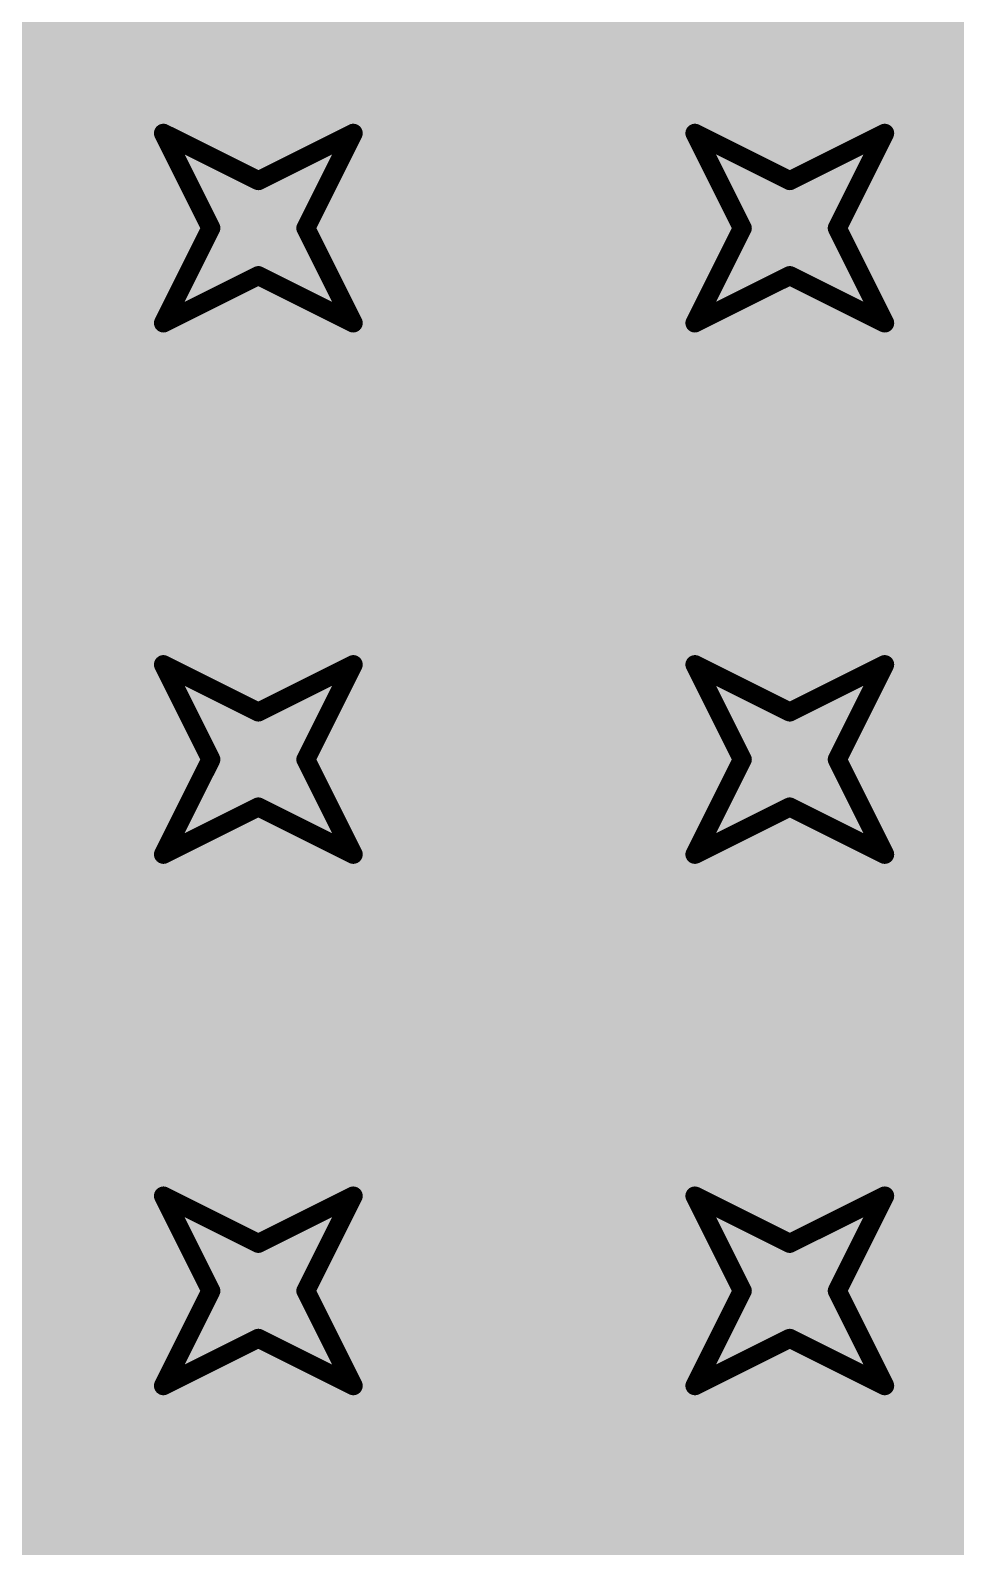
# Model space of a CAD drawing. Header units: inches. Extents: x 22 to 371, y 55 to 284.
# Drawn here: x 70.822 to 73.298, y 73.606 to 77.665 of the extents above; entities that cross this region are included whole.
import ezdxf

# ---------------------------------------------------------------- set-up
doc = ezdxf.new("R2010")
doc.units = ezdxf.units.IN
for name, color, linetype in [('Bottom Layer', 5, 'Continuous'), ('Bottom Solder', 6, 'Continuous'), ('Drill Drawing', 1, 'Continuous'), ('Layer 1', 16, 'Continuous'), ('Layer 2', 76, 'Continuous'), ('Top Layer', 1, 'Continuous'), ('Top Solder', 216, 'Continuous'), ('Via Holes', 16, 'Continuous')]:
    doc.layers.add(name, color=color, linetype=linetype)

msp = doc.modelspace()

# ---------------------------------------------------------------- hatches: boundary and pattern name
at = {"layer": 'Bottom Layer'}
h = msp.add_hatch(color=5, dxfattribs=at)
h.paths.add_polyline_path([(148.2344, 68.4022), (141.5542, 68.4022), (138.811, 65.659), (36.449, 65.659), (36.449, 96.393), (56.4896, 96.393), (59.7916, 99.695), (70.2898, 99.695), (70.347, 99.6568), (70.6586, 99.5277), (70.9893, 99.4619), (71.3265, 99.4619), (71.6572, 99.5277), (71.9688, 99.6568), (72.026, 99.695), (148.2344, 99.695)])
h.paths.add_polyline_path([(81.2023, 98.6207), (79.6525, 98.6207), (79.6525, 98.0781), (79.6209, 98.0018), (79.6209, 97.7814), (79.6525, 97.7051), (79.6525, 97.185), (81.2023, 97.185)], flags=0)
h.paths.add_polyline_path([(90.043, 98.1202), (87.8078, 98.1202), (87.8078, 95.758), (90.043, 95.758)], flags=0)
h.paths.add_polyline_path([(52.9372, 95.4022), (52.7168, 95.4022), (52.5132, 95.3179), (52.3574, 95.162), (52.273, 94.9584), (52.273, 94.738), (52.3574, 94.5344), (52.5132, 94.3785), (52.7168, 94.2942), (52.9372, 94.2942), (53.1408, 94.3785), (53.2967, 94.5344), (53.381, 94.738), (53.381, 94.9584), (53.2967, 95.162), (53.1408, 95.3179)], flags=0)
h.paths.add_polyline_path([(98.1964, 95.3564), (91.3263, 95.3564), (91.3263, 93.9207), (98.1964, 93.9207)], flags=0)
h.paths.add_polyline_path([(116.332, 94.2848), (105.6894, 94.2848), (105.6894, 92.7354), (116.332, 92.7354)], flags=0)
h.paths.add_polyline_path([(71.3265, 95.5656), (70.9893, 95.5656), (70.6586, 95.4998), (70.347, 95.3708), (70.0667, 95.1834), (69.8282, 94.945), (69.6409, 94.6646), (69.5118, 94.3531), (69.446, 94.0224), (69.446, 93.6852), (69.5118, 93.3544), (69.6409, 93.0429), (69.8282, 92.7625), (70.0667, 92.5241), (70.347, 92.3367), (70.6586, 92.2077), (70.9893, 92.1419), (71.3265, 92.1419), (71.6572, 92.2077), (71.9688, 92.3367), (72.2491, 92.5241), (72.4876, 92.7625), (72.6749, 93.0429), (72.804, 93.3544), (72.8698, 93.6852), (72.8698, 94.0224), (72.804, 94.3531), (72.6749, 94.6646), (72.4876, 94.945), (72.2491, 95.1834), (71.9688, 95.3708), (71.6572, 95.4998)], flags=0)
h.paths.add_polyline_path([(132.8791, 93.0471), (126.4412, 93.0471), (126.4412, 91.4871), (126.4412, 91.0336), (121.6914, 91.0336), (121.6914, 89.4842), (129.286, 89.4842), (130.0288, 90.227), (131.2889, 91.4871), (132.8791, 91.4871)], flags=0)
h.paths.add_polyline_path([(61.6064, 88.9281), (60.0566, 88.9281), (60.0566, 87.4924), (61.6064, 87.4924)], flags=0)
h.paths.add_polyline_path([(53.707, 88.7401), (52.1572, 88.7401), (52.1572, 87.3044), (53.707, 87.3044)], flags=0)
h.paths.add_polyline_path([(50.7606, 86.053), (49.2108, 86.053), (49.2108, 84.6173), (50.7606, 84.6173)], flags=0)
h.paths.add_polyline_path([(116.332, 85.7504), (105.6894, 85.7504), (105.6894, 84.201), (116.332, 84.201)], flags=0)
h.paths.add_polyline_path([(64.948, 83.3992), (63.3982, 83.3992), (63.3982, 81.9635), (64.948, 81.9635)], flags=0)
h.paths.add_polyline_path([(60.2348, 83.3992), (58.685, 83.3992), (58.685, 81.9635), (60.2348, 81.9635)], flags=0)
h.paths.add_polyline_path([(98.933, 82.6008), (91.4146, 82.6008), (91.4146, 81.0514), (98.933, 81.0514)], flags=0)
h.paths.add_polyline_path([(117.3764, 82.55), (105.002, 82.55), (105.002, 81.0006), (117.3764, 81.0006)], flags=0)
h.paths.add_polyline_path([(63.232, 81.3164), (61.6822, 81.3164), (61.6822, 80.0023), (61.6822, 79.8807), (61.6822, 79.6777), (61.6822, 78.3636), (63.232, 78.3636), (63.232, 79.6777), (63.232, 79.7993), (63.232, 80.0023)], flags=0)
h.paths.add_polyline_path([(60.2348, 81.3164), (58.685, 81.3164), (58.685, 80.0023), (58.685, 79.8807), (58.685, 79.6777), (58.685, 78.3636), (60.2348, 78.3636), (60.2348, 79.6777), (60.2348, 79.7993), (60.2348, 80.0023)], flags=0)
h.paths.add_polyline_path([(45.4914, 82.5754), (39.1922, 82.5754), (39.1922, 78.232), (45.4914, 78.232)], flags=0)
h.paths.add_polyline_path([(73.9902, 82.0674), (67.9704, 82.0674), (67.9704, 77.724), (73.9902, 77.724)], flags=0)
h.paths.add_polyline_path([(60.2348, 77.7165), (58.685, 77.7165), (58.685, 76.2808), (60.2348, 76.2808)], flags=0)
h.paths.add_polyline_path([(63.3982, 77.7165), (63.232, 77.7165), (63.1952, 77.7165), (61.6822, 77.7165), (61.6822, 76.2808), (63.1952, 76.2808), (63.232, 76.2808), (63.3982, 76.2808), (63.435, 76.2808), (64.948, 76.2808), (64.948, 77.7165), (63.435, 77.7165)], flags=0)
h.paths.add_polyline_path([(81.636, 77.3463), (80.0862, 77.3463), (80.0862, 75.9106), (81.636, 75.9106)], flags=0)
h.paths.add_polyline_path([(77.0132, 77.3463), (75.4634, 77.3463), (75.4634, 75.9106), (77.0132, 75.9106)], flags=0)
h.paths.add_polyline_path([(51.5116, 77.3463), (49.9618, 77.3463), (49.9618, 75.9106), (51.5116, 75.9106)], flags=0)
h.paths.add_polyline_path([(47.9048, 77.3463), (46.355, 77.3463), (46.355, 75.9106), (47.9048, 75.9106)], flags=0)
h.paths.add_polyline_path([(94.5388, 77.8764), (92.6846, 77.8764), (92.6846, 75.9968), (90.9828, 75.9968), (90.9828, 74.0918), (94.5388, 74.0918)], flags=0)
h.paths.add_polyline_path([(81.636, 74.8463), (80.0862, 74.8463), (80.0862, 73.4106), (81.636, 73.4106)], flags=0)
h.paths.add_polyline_path([(77.0132, 74.8463), (75.4634, 74.8463), (75.4634, 73.4106), (77.0132, 73.4106)], flags=0)
h.paths.add_polyline_path([(51.5116, 74.8463), (49.9618, 74.8463), (49.9618, 73.4106), (51.5116, 73.4106)], flags=0)
h.paths.add_polyline_path([(47.9048, 74.8463), (46.355, 74.8463), (46.355, 73.4106), (47.9048, 73.4106)], flags=0)
h.paths.add_polyline_path([(97.5614, 77.8764), (95.7072, 77.8764), (95.7072, 73.0504), (100.4824, 73.0504), (100.4824, 74.549), (97.5614, 74.549)], flags=0)
h.paths.add_polyline_path([(145.4874, 72.6111), (143.9376, 72.6111), (143.9376, 71.1754), (145.4874, 71.1754)], flags=0)
h.paths.add_polyline_path([(81.636, 72.3463), (80.0862, 72.3463), (80.0862, 70.9106), (81.636, 70.9106)], flags=0)
h.paths.add_polyline_path([(77.0132, 72.3463), (75.4634, 72.3463), (75.4634, 70.9106), (77.0132, 70.9106)], flags=0)
h.paths.add_polyline_path([(51.5116, 72.3463), (49.9618, 72.3463), (49.9618, 70.9106), (51.5116, 70.9106)], flags=0)
h.paths.add_polyline_path([(47.9048, 72.3463), (46.355, 72.3463), (46.355, 70.9106), (47.9048, 70.9106)], flags=0)
h = msp.add_hatch(color=5, dxfattribs=at)
edge = h.paths.add_edge_path()
edge.add_arc((71.4319, 77.1358), 0.3, 0, 360)
h = msp.add_hatch(color=5, dxfattribs=at)
edge = h.paths.add_edge_path()
edge.add_arc((72.8543, 77.1358), 0.3, 0, 360)
h = msp.add_hatch(color=5, dxfattribs=at)
edge = h.paths.add_edge_path()
edge.add_arc((71.4319, 75.7134), 0.3, 0, 360)
h = msp.add_hatch(color=5, dxfattribs=at)
edge = h.paths.add_edge_path()
edge.add_arc((72.8543, 75.7134), 0.3, 0, 360)
h = msp.add_hatch(color=5, dxfattribs=at)
edge = h.paths.add_edge_path()
edge.add_arc((71.4319, 74.291), 0.3, 0, 360)
h = msp.add_hatch(color=5, dxfattribs=at)
edge = h.paths.add_edge_path()
edge.add_arc((72.8543, 74.291), 0.3, 0, 360)
at = {"layer": 'Bottom Solder'}
h = msp.add_hatch(color=6, dxfattribs=at)
edge = h.paths.add_edge_path()
edge.add_arc((71.4319, 77.1358), 0.4016, 0, 360)
h = msp.add_hatch(color=6, dxfattribs=at)
edge = h.paths.add_edge_path()
edge.add_arc((72.8543, 77.1358), 0.4016, 0, 360)
h = msp.add_hatch(color=6, dxfattribs=at)
edge = h.paths.add_edge_path()
edge.add_arc((71.4319, 75.7134), 0.4016, 0, 360)
h = msp.add_hatch(color=6, dxfattribs=at)
edge = h.paths.add_edge_path()
edge.add_arc((72.8543, 75.7134), 0.4016, 0, 360)
h = msp.add_hatch(color=6, dxfattribs=at)
edge = h.paths.add_edge_path()
edge.add_arc((71.4319, 74.291), 0.4016, 0, 360)
h = msp.add_hatch(color=6, dxfattribs=at)
edge = h.paths.add_edge_path()
edge.add_arc((72.8543, 74.291), 0.4016, 0, 360)
at = {"layer": 'Layer 1'}
h = msp.add_hatch(color=16, dxfattribs=at)
edge = h.paths.add_edge_path()
edge.add_arc((71.4319, 77.1358), 0.3, 0, 360)
h = msp.add_hatch(color=16, dxfattribs=at)
edge = h.paths.add_edge_path()
edge.add_arc((72.8543, 77.1358), 0.3, 0, 360)
h = msp.add_hatch(color=16, dxfattribs=at)
edge = h.paths.add_edge_path()
edge.add_arc((71.4319, 75.7134), 0.3, 0, 360)
h = msp.add_hatch(color=16, dxfattribs=at)
edge = h.paths.add_edge_path()
edge.add_arc((72.8543, 75.7134), 0.3, 0, 360)
h = msp.add_hatch(color=16, dxfattribs=at)
edge = h.paths.add_edge_path()
edge.add_arc((71.4319, 74.291), 0.3, 0, 360)
h = msp.add_hatch(color=16, dxfattribs=at)
edge = h.paths.add_edge_path()
edge.add_arc((72.8543, 74.291), 0.3, 0, 360)
at = {"layer": 'Layer 2'}
h = msp.add_hatch(color=76, dxfattribs=at)
edge = h.paths.add_edge_path()
edge.add_arc((71.4319, 77.1358), 0.3, 0, 360)
h = msp.add_hatch(color=76, dxfattribs=at)
edge = h.paths.add_edge_path()
edge.add_arc((72.8543, 77.1358), 0.3, 0, 360)
h = msp.add_hatch(color=76, dxfattribs=at)
edge = h.paths.add_edge_path()
edge.add_arc((71.4319, 75.7134), 0.3, 0, 360)
h = msp.add_hatch(color=76, dxfattribs=at)
edge = h.paths.add_edge_path()
edge.add_arc((72.8543, 75.7134), 0.3, 0, 360)
h = msp.add_hatch(color=76, dxfattribs=at)
edge = h.paths.add_edge_path()
edge.add_arc((71.4319, 74.291), 0.3, 0, 360)
h = msp.add_hatch(color=76, dxfattribs=at)
edge = h.paths.add_edge_path()
edge.add_arc((72.8543, 74.291), 0.3, 0, 360)
at = {"layer": 'Top Layer'}
for points in [[(68.2442, 74.407), (74.7522, 74.407), (74.7522, 77.597), (68.2442, 77.597)], [(70.8914, 73.7362), (74.7522, 73.7362), (74.7522, 77.597), (70.8914, 77.597)]]:
    msp.add_hatch(color=1, dxfattribs=at).paths.add_polyline_path(points)
h = msp.add_hatch(color=1, dxfattribs=at)
edge = h.paths.add_edge_path()
edge.add_arc((71.4319, 77.1358), 0.3, 0, 360)
h = msp.add_hatch(color=1, dxfattribs=at)
edge = h.paths.add_edge_path()
edge.add_arc((72.8543, 77.1358), 0.3, 0, 360)
h = msp.add_hatch(color=1, dxfattribs=at)
edge = h.paths.add_edge_path()
edge.add_arc((71.4319, 75.7134), 0.3, 0, 360)
h = msp.add_hatch(color=1, dxfattribs=at)
edge = h.paths.add_edge_path()
edge.add_arc((72.8543, 75.7134), 0.3, 0, 360)
h = msp.add_hatch(color=1, dxfattribs=at)
edge = h.paths.add_edge_path()
edge.add_arc((71.4319, 74.291), 0.3, 0, 360)
h = msp.add_hatch(color=1, dxfattribs=at)
edge = h.paths.add_edge_path()
edge.add_arc((72.8543, 74.291), 0.3, 0, 360)
at = {"layer": 'Top Solder'}
h = msp.add_hatch(color=216, dxfattribs=at)
edge = h.paths.add_edge_path()
edge.add_arc((71.4319, 77.1358), 0.4016, 0, 360)
h = msp.add_hatch(color=216, dxfattribs=at)
edge = h.paths.add_edge_path()
edge.add_arc((72.8543, 77.1358), 0.4016, 0, 360)
h = msp.add_hatch(color=216, dxfattribs=at)
edge = h.paths.add_edge_path()
edge.add_arc((71.4319, 75.7134), 0.4016, 0, 360)
h = msp.add_hatch(color=216, dxfattribs=at)
edge = h.paths.add_edge_path()
edge.add_arc((72.8543, 75.7134), 0.4016, 0, 360)
h = msp.add_hatch(color=216, dxfattribs=at)
edge = h.paths.add_edge_path()
edge.add_arc((71.4319, 74.291), 0.4016, 0, 360)
h = msp.add_hatch(color=216, dxfattribs=at)
edge = h.paths.add_edge_path()
edge.add_arc((72.8543, 74.291), 0.4016, 0, 360)
at = {"layer": 'Via Holes'}
h = msp.add_hatch(color=7, dxfattribs=at)
edge = h.paths.add_edge_path()
edge.add_arc((71.4319, 77.1358), 0.15, 0, 360)
h = msp.add_hatch(color=7, dxfattribs=at)
edge = h.paths.add_edge_path()
edge.add_arc((72.8543, 77.1358), 0.15, 0, 360)
h = msp.add_hatch(color=7, dxfattribs=at)
edge = h.paths.add_edge_path()
edge.add_arc((71.4319, 75.7134), 0.15, 0, 360)
h = msp.add_hatch(color=7, dxfattribs=at)
edge = h.paths.add_edge_path()
edge.add_arc((72.8543, 75.7134), 0.15, 0, 360)
h = msp.add_hatch(color=7, dxfattribs=at)
edge = h.paths.add_edge_path()
edge.add_arc((71.4319, 74.291), 0.15, 0, 360)
h = msp.add_hatch(color=7, dxfattribs=at)
edge = h.paths.add_edge_path()
edge.add_arc((72.8543, 74.291), 0.15, 0, 360)

# ---------------------------------------------------------------- linework, layer by layer
at = {"layer": 'Drill Drawing'}
for points in [[(71.1779, 77.3898, 0.0508, 0.0508, 0), (71.4319, 77.2628, 0.0508, 0.0508, 0)], [(71.1779, 77.3898, 0.0508, 0.0508, 0), (71.3049, 77.1358, 0.0508, 0.0508, 0)], [(71.4319, 77.2628, 0.0508, 0.0508, 0), (71.6859, 77.3898, 0.0508, 0.0508, 0)], [(71.5589, 77.1358, 0.0508, 0.0508, 0), (71.6859, 77.3898, 0.0508, 0.0508, 0)], [(72.6003, 77.3898, 0.0508, 0.0508, 0), (72.8543, 77.2628, 0.0508, 0.0508, 0)], [(72.6003, 77.3898, 0.0508, 0.0508, 0), (72.7273, 77.1358, 0.0508, 0.0508, 0)], [(72.8543, 77.2628, 0.0508, 0.0508, 0), (73.1083, 77.3898, 0.0508, 0.0508, 0)], [(72.9813, 77.1358, 0.0508, 0.0508, 0), (73.1083, 77.3898, 0.0508, 0.0508, 0)], [(71.1779, 76.8818, 0.0508, 0.0508, 0), (71.3049, 77.1358, 0.0508, 0.0508, 0)], [(71.5589, 77.1358, 0.0508, 0.0508, 0), (71.6859, 76.8818, 0.0508, 0.0508, 0)], [(72.6003, 76.8818, 0.0508, 0.0508, 0), (72.7273, 77.1358, 0.0508, 0.0508, 0)], [(72.9813, 77.1358, 0.0508, 0.0508, 0), (73.1083, 76.8818, 0.0508, 0.0508, 0)], [(71.1779, 76.8818, 0.0508, 0.0508, 0), (71.4319, 77.0088, 0.0508, 0.0508, 0)], [(71.4319, 77.0088, 0.0508, 0.0508, 0), (71.6859, 76.8818, 0.0508, 0.0508, 0)], [(72.6003, 76.8818, 0.0508, 0.0508, 0), (72.8543, 77.0088, 0.0508, 0.0508, 0)], [(72.8543, 77.0088, 0.0508, 0.0508, 0), (73.1083, 76.8818, 0.0508, 0.0508, 0)], [(71.1779, 75.9674, 0.0508, 0.0508, 0), (71.4319, 75.8404, 0.0508, 0.0508, 0)], [(71.1779, 75.9674, 0.0508, 0.0508, 0), (71.3049, 75.7134, 0.0508, 0.0508, 0)], [(71.4319, 75.8404, 0.0508, 0.0508, 0), (71.6859, 75.9674, 0.0508, 0.0508, 0)], [(71.5589, 75.7134, 0.0508, 0.0508, 0), (71.6859, 75.9674, 0.0508, 0.0508, 0)], [(72.6003, 75.9674, 0.0508, 0.0508, 0), (72.8543, 75.8404, 0.0508, 0.0508, 0)], [(72.6003, 75.9674, 0.0508, 0.0508, 0), (72.7273, 75.7134, 0.0508, 0.0508, 0)], [(72.8543, 75.8404, 0.0508, 0.0508, 0), (73.1083, 75.9674, 0.0508, 0.0508, 0)], [(72.9813, 75.7134, 0.0508, 0.0508, 0), (73.1083, 75.9674, 0.0508, 0.0508, 0)], [(71.1779, 75.4594, 0.0508, 0.0508, 0), (71.3049, 75.7134, 0.0508, 0.0508, 0)], [(71.5589, 75.7134, 0.0508, 0.0508, 0), (71.6859, 75.4594, 0.0508, 0.0508, 0)], [(72.6003, 75.4594, 0.0508, 0.0508, 0), (72.7273, 75.7134, 0.0508, 0.0508, 0)], [(72.9813, 75.7134, 0.0508, 0.0508, 0), (73.1083, 75.4594, 0.0508, 0.0508, 0)], [(71.1779, 75.4594, 0.0508, 0.0508, 0), (71.4319, 75.5864, 0.0508, 0.0508, 0)], [(71.4319, 75.5864, 0.0508, 0.0508, 0), (71.6859, 75.4594, 0.0508, 0.0508, 0)], [(72.6003, 75.4594, 0.0508, 0.0508, 0), (72.8543, 75.5864, 0.0508, 0.0508, 0)], [(72.8543, 75.5864, 0.0508, 0.0508, 0), (73.1083, 75.4594, 0.0508, 0.0508, 0)], [(71.1779, 74.545, 0.0508, 0.0508, 0), (71.4319, 74.418, 0.0508, 0.0508, 0)], [(71.1779, 74.545, 0.0508, 0.0508, 0), (71.3049, 74.291, 0.0508, 0.0508, 0)], [(71.4319, 74.418, 0.0508, 0.0508, 0), (71.6859, 74.545, 0.0508, 0.0508, 0)], [(71.5589, 74.291, 0.0508, 0.0508, 0), (71.6859, 74.545, 0.0508, 0.0508, 0)], [(72.6003, 74.545, 0.0508, 0.0508, 0), (72.8543, 74.418, 0.0508, 0.0508, 0)], [(72.6003, 74.545, 0.0508, 0.0508, 0), (72.7273, 74.291, 0.0508, 0.0508, 0)], [(72.8543, 74.418, 0.0508, 0.0508, 0), (73.1083, 74.545, 0.0508, 0.0508, 0)], [(72.9813, 74.291, 0.0508, 0.0508, 0), (73.1083, 74.545, 0.0508, 0.0508, 0)], [(71.1779, 74.037, 0.0508, 0.0508, 0), (71.3049, 74.291, 0.0508, 0.0508, 0)], [(71.5589, 74.291, 0.0508, 0.0508, 0), (71.6859, 74.037, 0.0508, 0.0508, 0)], [(72.6003, 74.037, 0.0508, 0.0508, 0), (72.7273, 74.291, 0.0508, 0.0508, 0)], [(72.9813, 74.291, 0.0508, 0.0508, 0), (73.1083, 74.037, 0.0508, 0.0508, 0)], [(71.1779, 74.037, 0.0508, 0.0508, 0), (71.4319, 74.164, 0.0508, 0.0508, 0)], [(71.4319, 74.164, 0.0508, 0.0508, 0), (71.6859, 74.037, 0.0508, 0.0508, 0)], [(72.6003, 74.037, 0.0508, 0.0508, 0), (72.8543, 74.164, 0.0508, 0.0508, 0)], [(72.8543, 74.164, 0.0508, 0.0508, 0), (73.1083, 74.037, 0.0508, 0.0508, 0)]]:
    msp.add_lwpolyline(points, format="xyseb", dxfattribs=at)
for points in [[(71.1652, 77.3898, 0.0254, 0.0254, 1), (71.1906, 77.3898, 0.0254, 0.0254, 1)], [(71.1652, 77.3898, 0.0254, 0.0254, 1), (71.1906, 77.3898, 0.0254, 0.0254, 1)], [(71.6732, 77.3898, 0.0254, 0.0254, 1), (71.6986, 77.3898, 0.0254, 0.0254, 1)], [(71.6732, 77.3898, 0.0254, 0.0254, 1), (71.6986, 77.3898, 0.0254, 0.0254, 1)], [(72.5876, 77.3898, 0.0254, 0.0254, 1), (72.613, 77.3898, 0.0254, 0.0254, 1)], [(72.5876, 77.3898, 0.0254, 0.0254, 1), (72.613, 77.3898, 0.0254, 0.0254, 1)], [(73.0956, 77.3898, 0.0254, 0.0254, 1), (73.121, 77.3898, 0.0254, 0.0254, 1)], [(73.0956, 77.3898, 0.0254, 0.0254, 1), (73.121, 77.3898, 0.0254, 0.0254, 1)], [(71.4192, 77.2628, 0.0254, 0.0254, 1), (71.4446, 77.2628, 0.0254, 0.0254, 1)], [(71.4192, 77.2628, 0.0254, 0.0254, 1), (71.4446, 77.2628, 0.0254, 0.0254, 1)], [(72.8416, 77.2628, 0.0254, 0.0254, 1), (72.867, 77.2628, 0.0254, 0.0254, 1)], [(72.8416, 77.2628, 0.0254, 0.0254, 1), (72.867, 77.2628, 0.0254, 0.0254, 1)], [(71.2922, 77.1358, 0.0254, 0.0254, 1), (71.3176, 77.1358, 0.0254, 0.0254, 1)], [(71.2922, 77.1358, 0.0254, 0.0254, 1), (71.3176, 77.1358, 0.0254, 0.0254, 1)], [(71.5462, 77.1358, 0.0254, 0.0254, 1), (71.5716, 77.1358, 0.0254, 0.0254, 1)], [(71.5462, 77.1358, 0.0254, 0.0254, 1), (71.5716, 77.1358, 0.0254, 0.0254, 1)], [(72.7146, 77.1358, 0.0254, 0.0254, 1), (72.74, 77.1358, 0.0254, 0.0254, 1)], [(72.7146, 77.1358, 0.0254, 0.0254, 1), (72.74, 77.1358, 0.0254, 0.0254, 1)], [(72.9686, 77.1358, 0.0254, 0.0254, 1), (72.994, 77.1358, 0.0254, 0.0254, 1)], [(72.9686, 77.1358, 0.0254, 0.0254, 1), (72.994, 77.1358, 0.0254, 0.0254, 1)], [(71.4192, 77.0088, 0.0254, 0.0254, 1), (71.4446, 77.0088, 0.0254, 0.0254, 1)], [(71.4192, 77.0088, 0.0254, 0.0254, 1), (71.4446, 77.0088, 0.0254, 0.0254, 1)], [(72.8416, 77.0088, 0.0254, 0.0254, 1), (72.867, 77.0088, 0.0254, 0.0254, 1)], [(72.8416, 77.0088, 0.0254, 0.0254, 1), (72.867, 77.0088, 0.0254, 0.0254, 1)], [(71.1652, 76.8818, 0.0254, 0.0254, 1), (71.1906, 76.8818, 0.0254, 0.0254, 1)], [(71.1652, 76.8818, 0.0254, 0.0254, 1), (71.1906, 76.8818, 0.0254, 0.0254, 1)], [(71.6732, 76.8818, 0.0254, 0.0254, 1), (71.6986, 76.8818, 0.0254, 0.0254, 1)], [(71.6732, 76.8818, 0.0254, 0.0254, 1), (71.6986, 76.8818, 0.0254, 0.0254, 1)], [(72.5876, 76.8818, 0.0254, 0.0254, 1), (72.613, 76.8818, 0.0254, 0.0254, 1)], [(72.5876, 76.8818, 0.0254, 0.0254, 1), (72.613, 76.8818, 0.0254, 0.0254, 1)], [(73.0956, 76.8818, 0.0254, 0.0254, 1), (73.121, 76.8818, 0.0254, 0.0254, 1)], [(73.0956, 76.8818, 0.0254, 0.0254, 1), (73.121, 76.8818, 0.0254, 0.0254, 1)], [(71.1652, 75.9674, 0.0254, 0.0254, 1), (71.1906, 75.9674, 0.0254, 0.0254, 1)], [(71.1652, 75.9674, 0.0254, 0.0254, 1), (71.1906, 75.9674, 0.0254, 0.0254, 1)], [(71.6732, 75.9674, 0.0254, 0.0254, 1), (71.6986, 75.9674, 0.0254, 0.0254, 1)], [(71.6732, 75.9674, 0.0254, 0.0254, 1), (71.6986, 75.9674, 0.0254, 0.0254, 1)], [(72.5876, 75.9674, 0.0254, 0.0254, 1), (72.613, 75.9674, 0.0254, 0.0254, 1)], [(72.5876, 75.9674, 0.0254, 0.0254, 1), (72.613, 75.9674, 0.0254, 0.0254, 1)], [(73.0956, 75.9674, 0.0254, 0.0254, 1), (73.121, 75.9674, 0.0254, 0.0254, 1)], [(73.0956, 75.9674, 0.0254, 0.0254, 1), (73.121, 75.9674, 0.0254, 0.0254, 1)], [(71.4192, 75.8404, 0.0254, 0.0254, 1), (71.4446, 75.8404, 0.0254, 0.0254, 1)], [(71.4192, 75.8404, 0.0254, 0.0254, 1), (71.4446, 75.8404, 0.0254, 0.0254, 1)], [(72.8416, 75.8404, 0.0254, 0.0254, 1), (72.867, 75.8404, 0.0254, 0.0254, 1)], [(72.8416, 75.8404, 0.0254, 0.0254, 1), (72.867, 75.8404, 0.0254, 0.0254, 1)], [(71.2922, 75.7134, 0.0254, 0.0254, 1), (71.3176, 75.7134, 0.0254, 0.0254, 1)], [(71.2922, 75.7134, 0.0254, 0.0254, 1), (71.3176, 75.7134, 0.0254, 0.0254, 1)], [(71.5462, 75.7134, 0.0254, 0.0254, 1), (71.5716, 75.7134, 0.0254, 0.0254, 1)], [(71.5462, 75.7134, 0.0254, 0.0254, 1), (71.5716, 75.7134, 0.0254, 0.0254, 1)], [(72.7146, 75.7134, 0.0254, 0.0254, 1), (72.74, 75.7134, 0.0254, 0.0254, 1)], [(72.7146, 75.7134, 0.0254, 0.0254, 1), (72.74, 75.7134, 0.0254, 0.0254, 1)], [(72.9686, 75.7134, 0.0254, 0.0254, 1), (72.994, 75.7134, 0.0254, 0.0254, 1)], [(72.9686, 75.7134, 0.0254, 0.0254, 1), (72.994, 75.7134, 0.0254, 0.0254, 1)], [(71.4192, 75.5864, 0.0254, 0.0254, 1), (71.4446, 75.5864, 0.0254, 0.0254, 1)], [(71.4192, 75.5864, 0.0254, 0.0254, 1), (71.4446, 75.5864, 0.0254, 0.0254, 1)], [(72.8416, 75.5864, 0.0254, 0.0254, 1), (72.867, 75.5864, 0.0254, 0.0254, 1)], [(72.8416, 75.5864, 0.0254, 0.0254, 1), (72.867, 75.5864, 0.0254, 0.0254, 1)], [(71.1652, 75.4594, 0.0254, 0.0254, 1), (71.1906, 75.4594, 0.0254, 0.0254, 1)], [(71.1652, 75.4594, 0.0254, 0.0254, 1), (71.1906, 75.4594, 0.0254, 0.0254, 1)], [(71.6732, 75.4594, 0.0254, 0.0254, 1), (71.6986, 75.4594, 0.0254, 0.0254, 1)], [(71.6732, 75.4594, 0.0254, 0.0254, 1), (71.6986, 75.4594, 0.0254, 0.0254, 1)], [(72.5876, 75.4594, 0.0254, 0.0254, 1), (72.613, 75.4594, 0.0254, 0.0254, 1)], [(72.5876, 75.4594, 0.0254, 0.0254, 1), (72.613, 75.4594, 0.0254, 0.0254, 1)], [(73.0956, 75.4594, 0.0254, 0.0254, 1), (73.121, 75.4594, 0.0254, 0.0254, 1)], [(73.0956, 75.4594, 0.0254, 0.0254, 1), (73.121, 75.4594, 0.0254, 0.0254, 1)], [(71.1652, 74.545, 0.0254, 0.0254, 1), (71.1906, 74.545, 0.0254, 0.0254, 1)], [(71.1652, 74.545, 0.0254, 0.0254, 1), (71.1906, 74.545, 0.0254, 0.0254, 1)], [(71.6732, 74.545, 0.0254, 0.0254, 1), (71.6986, 74.545, 0.0254, 0.0254, 1)], [(71.6732, 74.545, 0.0254, 0.0254, 1), (71.6986, 74.545, 0.0254, 0.0254, 1)], [(72.5876, 74.545, 0.0254, 0.0254, 1), (72.613, 74.545, 0.0254, 0.0254, 1)], [(72.5876, 74.545, 0.0254, 0.0254, 1), (72.613, 74.545, 0.0254, 0.0254, 1)], [(73.0956, 74.545, 0.0254, 0.0254, 1), (73.121, 74.545, 0.0254, 0.0254, 1)], [(73.0956, 74.545, 0.0254, 0.0254, 1), (73.121, 74.545, 0.0254, 0.0254, 1)], [(71.4192, 74.418, 0.0254, 0.0254, 1), (71.4446, 74.418, 0.0254, 0.0254, 1)], [(71.4192, 74.418, 0.0254, 0.0254, 1), (71.4446, 74.418, 0.0254, 0.0254, 1)], [(72.8416, 74.418, 0.0254, 0.0254, 1), (72.867, 74.418, 0.0254, 0.0254, 1)], [(72.8416, 74.418, 0.0254, 0.0254, 1), (72.867, 74.418, 0.0254, 0.0254, 1)], [(71.2922, 74.291, 0.0254, 0.0254, 1), (71.3176, 74.291, 0.0254, 0.0254, 1)], [(71.2922, 74.291, 0.0254, 0.0254, 1), (71.3176, 74.291, 0.0254, 0.0254, 1)], [(71.5462, 74.291, 0.0254, 0.0254, 1), (71.5716, 74.291, 0.0254, 0.0254, 1)], [(71.5462, 74.291, 0.0254, 0.0254, 1), (71.5716, 74.291, 0.0254, 0.0254, 1)], [(72.7146, 74.291, 0.0254, 0.0254, 1), (72.74, 74.291, 0.0254, 0.0254, 1)], [(72.7146, 74.291, 0.0254, 0.0254, 1), (72.74, 74.291, 0.0254, 0.0254, 1)], [(72.9686, 74.291, 0.0254, 0.0254, 1), (72.994, 74.291, 0.0254, 0.0254, 1)], [(72.9686, 74.291, 0.0254, 0.0254, 1), (72.994, 74.291, 0.0254, 0.0254, 1)], [(71.4192, 74.164, 0.0254, 0.0254, 1), (71.4446, 74.164, 0.0254, 0.0254, 1)], [(71.4192, 74.164, 0.0254, 0.0254, 1), (71.4446, 74.164, 0.0254, 0.0254, 1)], [(72.8416, 74.164, 0.0254, 0.0254, 1), (72.867, 74.164, 0.0254, 0.0254, 1)], [(72.8416, 74.164, 0.0254, 0.0254, 1), (72.867, 74.164, 0.0254, 0.0254, 1)], [(71.1652, 74.037, 0.0254, 0.0254, 1), (71.1906, 74.037, 0.0254, 0.0254, 1)], [(71.1652, 74.037, 0.0254, 0.0254, 1), (71.1906, 74.037, 0.0254, 0.0254, 1)], [(71.6732, 74.037, 0.0254, 0.0254, 1), (71.6986, 74.037, 0.0254, 0.0254, 1)], [(71.6732, 74.037, 0.0254, 0.0254, 1), (71.6986, 74.037, 0.0254, 0.0254, 1)], [(72.5876, 74.037, 0.0254, 0.0254, 1), (72.613, 74.037, 0.0254, 0.0254, 1)], [(72.5876, 74.037, 0.0254, 0.0254, 1), (72.613, 74.037, 0.0254, 0.0254, 1)], [(73.0956, 74.037, 0.0254, 0.0254, 1), (73.121, 74.037, 0.0254, 0.0254, 1)], [(73.0956, 74.037, 0.0254, 0.0254, 1), (73.121, 74.037, 0.0254, 0.0254, 1)]]:
    msp.add_lwpolyline(points, format="xyseb", close=True, dxfattribs=at)

doc.saveas('drawing.dxf')
